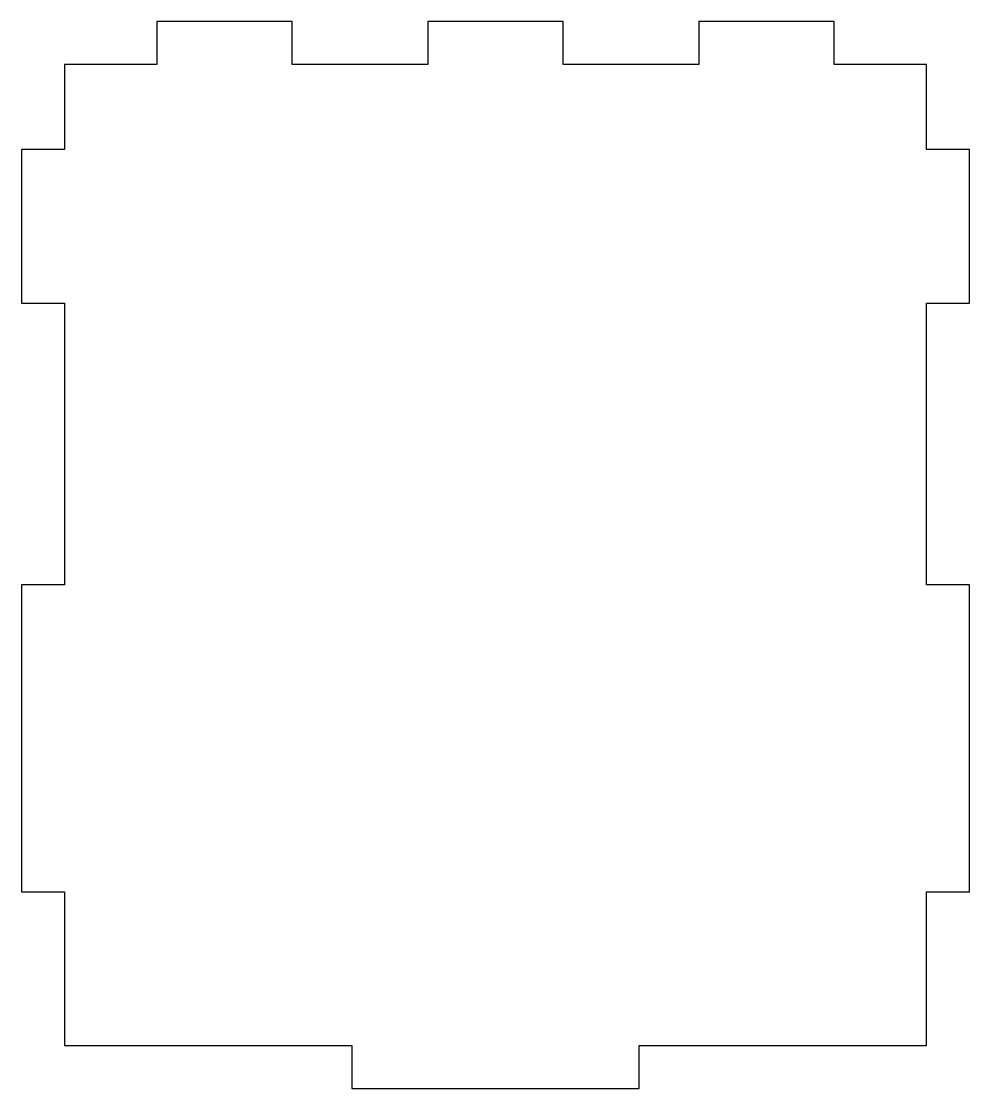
# Model space of a CAD drawing. Header units: millimetres. Extents: x -93 to 0, y -4 to 100.
import ezdxf

# ---------------------------------------------------------------- set-up
doc = ezdxf.new("R2010")
doc.units = ezdxf.units.MM
doc.layers.get('0').update_dxf_attribs({"linetype": 'CONTINUOUS'})

msp = doc.modelspace()

# ---------------------------------------------------------------- linework, layer by layer
msp.add_lwpolyline([(-4.2, 0), (-4.2, 15), (0, 15), (0, 45), (-4.2, 45), (-4.2, 72.5), (0, 72.5), (0, 87.5), (-4.2, 87.5), (-4.2, 95.8), (-13.23, 95.8), (-13.23, 100), (-26.46, 100), (-26.46, 95.8), (-39.69, 95.8), (-39.69, 100), (-52.91, 100), (-52.91, 95.8), (-66.14, 95.8), (-66.14, 100), (-79.37, 100), (-79.37, 95.8), (-88.4, 95.8), (-88.4, 87.5), (-92.6, 87.5), (-92.6, 72.5), (-88.4, 72.5), (-88.4, 45), (-92.6, 45), (-92.6, 15), (-88.4, 15), (-88.4, 0), (-60.33, 0), (-60.33, -4.2), (-32.27, -4.2), (-32.27, 0)], close=True)

doc.saveas('drawing.dxf')
